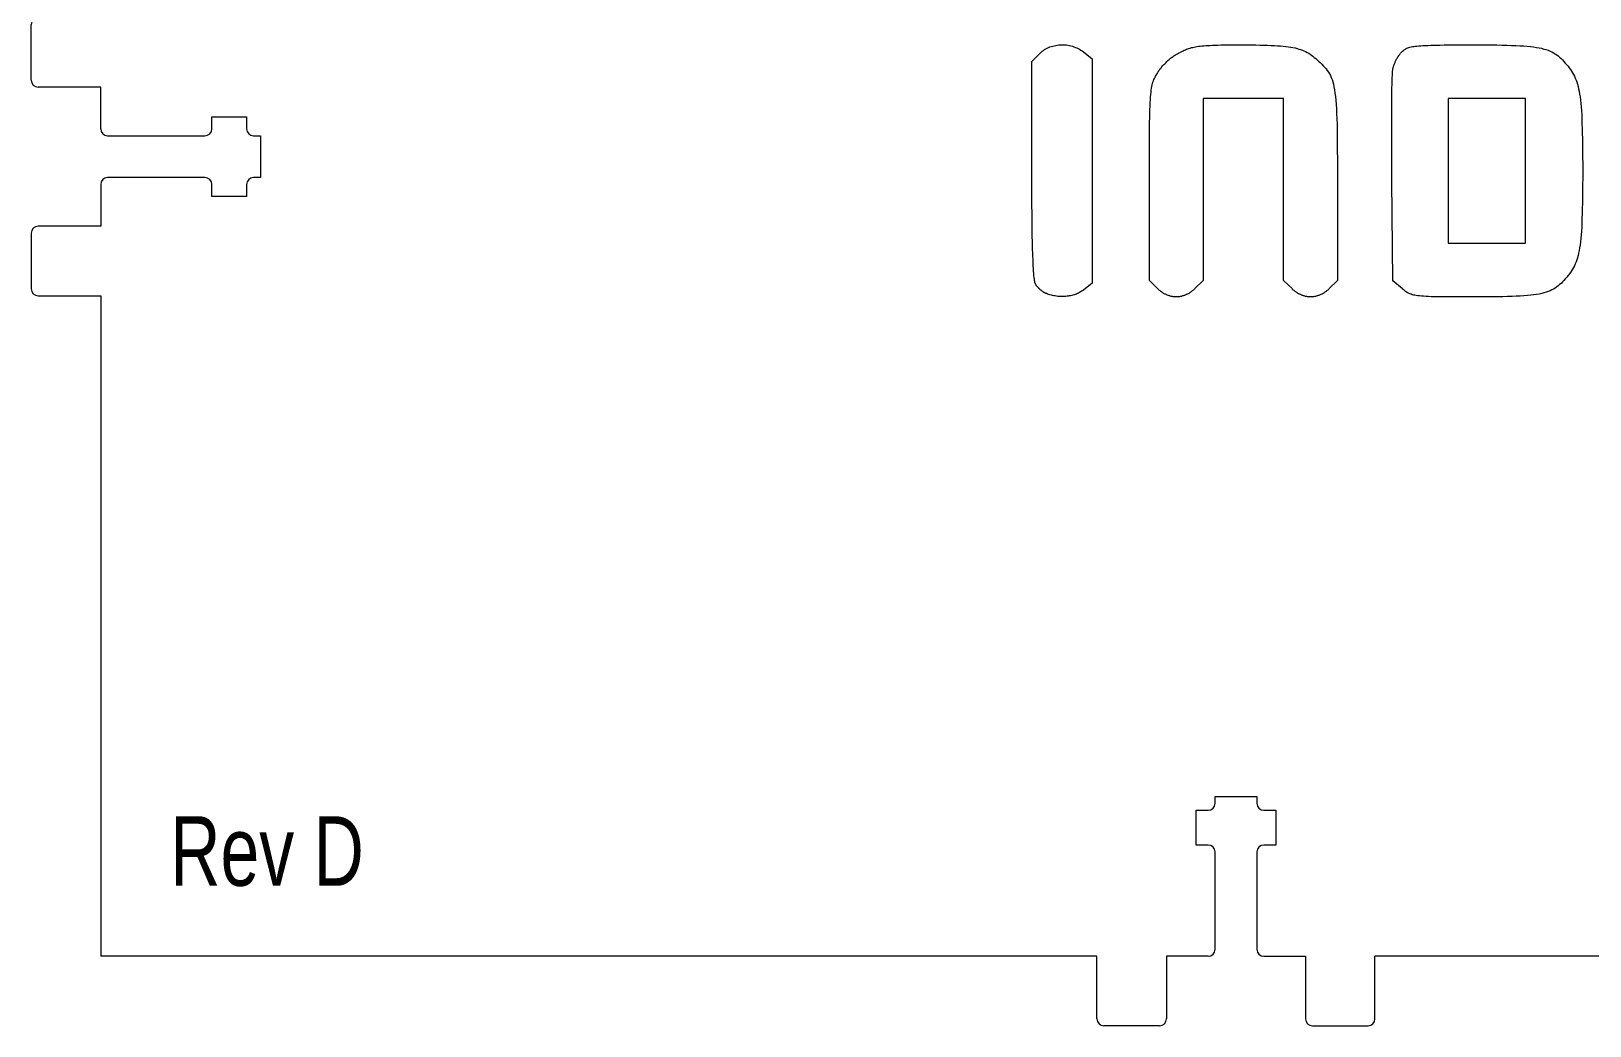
# Model space of a CAD drawing. Header units: millimetres. Extents: x -360 to 325, y -675 to 325.
# Drawn here: x -147.5 to -35.4, y -325 to -253.5 of the extents above; entities that cross this region are included whole.
import ezdxf

# ---------------------------------------------------------------- set-up
doc = ezdxf.new("R2010")
doc.units = ezdxf.units.MM
doc.layers.get('0').update_dxf_attribs({"linetype": 'CONTINUOUS', "lineweight": 0, "true_color": 0x000000})
doc.layers.add('Etch', color=1, linetype='CONTINUOUS', lineweight=0, true_color=0xff0000)
doc.layers.add('Front', color=7, linetype='CONTINUOUS', lineweight=0, true_color=0x000000)
doc.styles.get("Standard").update_dxf_attribs({"font": 'txt', "width": 0.75})

# ---------------------------------------------------------------- blocks, each defined once
blk = doc.blocks.new('tabs-with-bolt-20')
for p, q in [((-1.5, 11.5), (1.5, 11.5)), ((-1.5, 11), (-1.5, 11.5)), ((1.5, 11.5), (1.5, 11)), ((-2.86, 10.5), (-2, 10.5)), ((-2.86, 8), (-2.86, 10.5)), ((2, 10.5), (2.86, 10.5)), ((2.86, 10.5), (2.86, 8)), ((-2, 8), (-2.86, 8)), ((2.86, 8), (2, 8)), ((-1.5, 0.5), (-1.5, 7.5)), ((1.5, 7.5), (1.5, 0.5)), ((-10, -4.5), (-10, 0)), ((-5, 0), (-5, -4.5)), ((-2, 0), (-5, 0)), ((2, 0), (5, 0)), ((5, 0), (5, -4.5)), ((10, -4.5), (10, 0)), ((-5.5, -5), (-9.5, -5)), ((5.5, -5), (9.5, -5))]:
    blk.add_line(p, q)
for centre, start, end in [((-2, 11), 270, 0), ((2, 11), 180, 270), ((-2, 7.5), 360, 90), ((2, 7.5), 90, 180), ((-2, 0.5), 270, 0), ((2, 0.5), 180, 270), ((-9.5, -4.5), 180, 270), ((-5.5, -4.5), 270, 0), ((5.5, -4.5), 180, 270), ((9.5, -4.5), 270, 0)]:
    blk.add_arc(centre, 0.5, start, end)

msp = doc.modelspace()

# ---------------------------------------------------------------- linework, layer by layer
at = {"layer": 'Etch'}
for p, q in [((-74.01, -254.55), (-73.91, -254.52)), ((-73.91, -254.52), (-73.8, -254.5)), ((-73.8, -254.5), (-73.69, -254.48)), ((-73.69, -254.48), (-73.58, -254.47)), ((-73.58, -254.47), (-73.47, -254.46)), ((-73.47, -254.46), (-73.36, -254.46)), ((-73.36, -254.46), (-73.25, -254.46)), ((-73.25, -254.46), (-73.14, -254.46)), ((-73.14, -254.46), (-73.03, -254.47)), ((-73.03, -254.47), (-72.92, -254.49)), ((-72.92, -254.49), (-72.81, -254.51)), ((-72.81, -254.51), (-72.7, -254.53)), ((-63.15, -254.52), (-63, -254.51)), ((-63, -254.51), (-62.85, -254.5)), ((-62.85, -254.5), (-62.69, -254.5)), ((-62.69, -254.5), (-62.52, -254.49)), ((-62.52, -254.49), (-62.34, -254.48)), ((-62.34, -254.48), (-62.14, -254.48)), ((-62.14, -254.48), (-61.93, -254.47)), ((-61.93, -254.47), (-61.71, -254.47)), ((-61.71, -254.47), (-61.48, -254.47)), ((-61.48, -254.47), (-61.23, -254.47)), ((-61.23, -254.47), (-60.97, -254.47)), ((-60.97, -254.47), (-60.69, -254.47)), ((-60.69, -254.47), (-60.39, -254.47)), ((-60.39, -254.47), (-60.04, -254.47)), ((-60.04, -254.47), (-59.71, -254.47)), ((-59.71, -254.47), (-59.4, -254.47)), ((-59.4, -254.47), (-59.1, -254.48)), ((-59.1, -254.48), (-58.82, -254.48)), ((-58.82, -254.48), (-58.56, -254.49)), ((-58.56, -254.49), (-58.3, -254.5)), ((-58.3, -254.5), (-58.07, -254.51)), ((-58.07, -254.51), (-57.84, -254.52)), ((-57.84, -254.52), (-57.63, -254.54)), ((-47.54, -254.52), (-47.38, -254.51)), ((-47.38, -254.51), (-47.21, -254.5)), ((-47.21, -254.5), (-47.02, -254.5)), ((-47.02, -254.5), (-46.82, -254.49)), ((-46.82, -254.49), (-46.61, -254.48)), ((-46.61, -254.48), (-46.38, -254.48)), ((-46.38, -254.48), (-46.13, -254.48)), ((-46.13, -254.48), (-45.86, -254.47)), ((-45.86, -254.47), (-45.57, -254.47)), ((-45.57, -254.47), (-45.26, -254.47)), ((-45.26, -254.47), (-44.93, -254.47)), ((-44.93, -254.47), (-44.58, -254.47)), ((-44.58, -254.47), (-44.21, -254.47)), ((-44.21, -254.47), (-43.81, -254.47)), ((-43.81, -254.47), (-43.34, -254.47)), ((-43.34, -254.47), (-42.89, -254.47)), ((-42.89, -254.47), (-42.47, -254.47)), ((-42.47, -254.47), (-42.07, -254.47)), ((-42.07, -254.47), (-41.7, -254.48)), ((-41.7, -254.48), (-41.34, -254.49)), ((-41.34, -254.49), (-41.01, -254.5)), ((-41.01, -254.5), (-40.7, -254.51)), ((-40.7, -254.51), (-40.41, -254.53)), ((-75.52, -255.65), (-74.92, -255.06)), ((-74.92, -255.06), (-74.85, -254.99)), ((-74.85, -254.99), (-74.77, -254.92)), ((-74.77, -254.92), (-74.68, -254.86)), ((-74.68, -254.86), (-74.6, -254.8)), ((-74.6, -254.8), (-74.51, -254.75)), ((-74.51, -254.75), (-74.41, -254.7)), ((-74.41, -254.7), (-74.32, -254.65)), ((-74.32, -254.65), (-74.22, -254.61)), ((-74.22, -254.61), (-74.12, -254.58)), ((-74.12, -254.58), (-74.01, -254.55)), ((-72.7, -254.53), (-72.6, -254.56)), ((-72.6, -254.56), (-72.49, -254.6)), ((-72.49, -254.6), (-72.38, -254.64)), ((-72.38, -254.64), (-72.28, -254.68)), ((-72.28, -254.68), (-72.18, -254.73)), ((-72.18, -254.73), (-72.08, -254.78)), ((-72.08, -254.78), (-71.99, -254.84)), ((-71.99, -254.84), (-71.89, -254.9)), ((-71.89, -254.9), (-71.8, -254.97)), ((-71.8, -254.97), (-71.17, -255.47)), ((-71.17, -255.47), (-71.17, -263.53)), ((-65.81, -255.67), (-65.75, -255.62)), ((-65.75, -255.62), (-65.7, -255.57)), ((-65.7, -255.57), (-65.64, -255.52)), ((-65.64, -255.52), (-65.58, -255.47)), ((-65.58, -255.47), (-65.53, -255.43)), ((-65.53, -255.43), (-65.47, -255.38)), ((-65.47, -255.38), (-65.41, -255.34)), ((-65.41, -255.34), (-65.35, -255.3)), ((-65.35, -255.3), (-65.29, -255.25)), ((-65.29, -255.25), (-65.22, -255.21)), ((-65.22, -255.21), (-65.16, -255.17)), ((-65.16, -255.17), (-65.1, -255.14)), ((-65.1, -255.14), (-65.04, -255.1)), ((-65.04, -255.1), (-64.97, -255.06)), ((-64.97, -255.06), (-64.91, -255.03)), ((-64.91, -255.03), (-64.82, -254.98)), ((-64.82, -254.98), (-64.73, -254.93)), ((-64.73, -254.93), (-64.64, -254.89)), ((-64.64, -254.89), (-64.55, -254.85)), ((-64.55, -254.85), (-64.47, -254.81)), ((-64.47, -254.81), (-64.38, -254.78)), ((-64.38, -254.78), (-64.3, -254.75)), ((-64.3, -254.75), (-64.21, -254.72)), ((-64.21, -254.72), (-64.13, -254.69)), ((-64.13, -254.69), (-64.04, -254.66)), ((-64.04, -254.66), (-63.94, -254.64)), ((-63.94, -254.64), (-63.85, -254.62)), ((-63.85, -254.62), (-63.74, -254.6)), ((-63.74, -254.6), (-63.64, -254.58)), ((-63.64, -254.58), (-63.52, -254.56)), ((-63.52, -254.56), (-63.41, -254.55)), ((-63.41, -254.55), (-63.28, -254.53)), ((-63.28, -254.53), (-63.15, -254.52)), ((-57.63, -254.54), (-57.43, -254.56)), ((-57.43, -254.56), (-57.24, -254.58)), ((-57.24, -254.58), (-57.06, -254.6)), ((-57.06, -254.6), (-56.89, -254.62)), ((-56.89, -254.62), (-56.74, -254.65)), ((-56.74, -254.65), (-56.58, -254.68)), ((-56.58, -254.68), (-56.44, -254.72)), ((-56.44, -254.72), (-56.31, -254.76)), ((-56.31, -254.76), (-56.18, -254.8)), ((-56.18, -254.8), (-56.05, -254.85)), ((-56.05, -254.85), (-55.94, -254.9)), ((-55.94, -254.9), (-55.82, -254.95)), ((-55.82, -254.95), (-55.71, -255.01)), ((-55.71, -255.01), (-55.6, -255.07)), ((-55.6, -255.07), (-55.5, -255.13)), ((-55.5, -255.13), (-55.4, -255.2)), ((-55.4, -255.2), (-55.3, -255.28)), ((-55.3, -255.28), (-55.2, -255.36)), ((-55.2, -255.36), (-55.09, -255.44)), ((-55.09, -255.44), (-54.99, -255.53)), ((-54.99, -255.53), (-54.89, -255.63)), ((-54.89, -255.63), (-54.77, -255.74)), ((-49.37, -255.68), (-49.35, -255.63)), ((-49.35, -255.63), (-49.32, -255.59)), ((-49.32, -255.59), (-49.3, -255.54)), ((-49.3, -255.54), (-49.28, -255.5)), ((-49.28, -255.5), (-49.25, -255.45)), ((-49.25, -255.45), (-49.23, -255.41)), ((-49.23, -255.41), (-49.21, -255.37)), ((-49.21, -255.37), (-49.18, -255.33)), ((-49.18, -255.33), (-49.15, -255.29)), ((-49.15, -255.29), (-49.13, -255.25)), ((-49.13, -255.25), (-49.1, -255.21)), ((-49.1, -255.21), (-49.07, -255.17)), ((-49.07, -255.17), (-49.05, -255.13)), ((-49.05, -255.13), (-49.02, -255.1)), ((-49.02, -255.1), (-48.99, -255.07)), ((-48.99, -255.07), (-48.96, -255.03)), ((-48.96, -255.03), (-48.94, -255)), ((-48.94, -255), (-48.91, -254.97)), ((-48.91, -254.97), (-48.88, -254.95)), ((-48.88, -254.95), (-48.84, -254.91)), ((-48.84, -254.91), (-48.79, -254.87)), ((-48.79, -254.87), (-48.74, -254.83)), ((-48.74, -254.83), (-48.69, -254.8)), ((-48.69, -254.8), (-48.64, -254.76)), ((-48.64, -254.76), (-48.59, -254.73)), ((-48.59, -254.73), (-48.53, -254.7)), ((-48.53, -254.7), (-48.46, -254.68)), ((-48.46, -254.68), (-48.39, -254.65)), ((-48.39, -254.65), (-48.32, -254.63)), ((-48.32, -254.63), (-48.23, -254.61)), ((-48.23, -254.61), (-48.14, -254.59)), ((-48.14, -254.59), (-48.04, -254.58)), ((-48.04, -254.58), (-47.93, -254.56)), ((-47.93, -254.56), (-47.81, -254.55)), ((-47.81, -254.55), (-47.68, -254.53)), ((-47.68, -254.53), (-47.54, -254.52)), ((-40.41, -254.53), (-40.14, -254.54)), ((-40.14, -254.54), (-39.89, -254.56)), ((-39.89, -254.56), (-39.65, -254.59)), ((-39.65, -254.59), (-39.43, -254.61)), ((-39.43, -254.61), (-39.22, -254.64)), ((-39.22, -254.64), (-39.03, -254.68)), ((-39.03, -254.68), (-38.85, -254.71)), ((-38.85, -254.71), (-38.68, -254.76)), ((-38.68, -254.76), (-38.53, -254.8)), ((-38.53, -254.8), (-38.38, -254.85)), ((-38.38, -254.85), (-38.24, -254.91)), ((-38.24, -254.91), (-38.11, -254.97)), ((-38.11, -254.97), (-37.99, -255.04)), ((-37.99, -255.04), (-37.87, -255.11)), ((-37.87, -255.11), (-37.76, -255.18)), ((-37.76, -255.18), (-37.65, -255.26)), ((-37.65, -255.26), (-37.55, -255.35)), ((-37.55, -255.35), (-37.44, -255.45)), ((-37.44, -255.45), (-37.34, -255.55)), ((-37.34, -255.55), (-37.24, -255.66)), ((-75.52, -263.41), (-75.52, -255.65)), ((-66.65, -256.79), (-66.61, -256.71)), ((-66.61, -256.71), (-66.56, -256.63)), ((-66.56, -256.63), (-66.51, -256.54)), ((-66.51, -256.54), (-66.48, -256.48)), ((-66.48, -256.48), (-66.44, -256.42)), ((-66.44, -256.42), (-66.41, -256.37)), ((-66.41, -256.37), (-66.37, -256.31)), ((-66.37, -256.31), (-66.33, -256.25)), ((-66.33, -256.25), (-66.29, -256.2)), ((-66.29, -256.2), (-66.25, -256.14)), ((-66.25, -256.14), (-66.2, -256.09)), ((-66.2, -256.09), (-66.16, -256.03)), ((-66.16, -256.03), (-66.11, -255.98)), ((-66.11, -255.98), (-66.06, -255.93)), ((-66.06, -255.93), (-66.01, -255.87)), ((-66.01, -255.87), (-65.96, -255.82)), ((-65.96, -255.82), (-65.91, -255.77)), ((-65.91, -255.77), (-65.86, -255.72)), ((-65.86, -255.72), (-65.81, -255.67)), ((-54.77, -255.74), (-54.65, -255.86)), ((-54.65, -255.86), (-54.55, -255.97)), ((-54.55, -255.97), (-54.45, -256.08)), ((-54.45, -256.08), (-54.35, -256.19)), ((-54.35, -256.19), (-54.27, -256.3)), ((-54.27, -256.3), (-54.18, -256.42)), ((-54.18, -256.42), (-54.11, -256.54)), ((-54.11, -256.54), (-54.04, -256.67)), ((-54.04, -256.67), (-53.98, -256.81)), ((-49.59, -256.8), (-49.58, -256.66)), ((-49.58, -256.66), (-49.57, -256.54)), ((-49.57, -256.43), (-49.56, -256.34)), ((-49.57, -256.54), (-49.57, -256.43)), ((-49.56, -256.34), (-49.55, -256.27)), ((-49.55, -256.27), (-49.54, -256.22)), ((-49.54, -256.17), (-49.53, -256.13)), ((-49.54, -256.22), (-49.54, -256.17)), ((-49.53, -256.13), (-49.52, -256.09)), ((-49.52, -256.09), (-49.5, -256.04)), ((-49.5, -256.04), (-49.49, -256)), ((-49.49, -256), (-49.48, -255.95)), ((-49.48, -255.95), (-49.46, -255.91)), ((-49.46, -255.91), (-49.44, -255.86)), ((-49.44, -255.86), (-49.43, -255.82)), ((-49.43, -255.82), (-49.41, -255.77)), ((-49.41, -255.77), (-49.39, -255.72)), ((-49.39, -255.72), (-49.37, -255.68)), ((-37.24, -255.66), (-37.14, -255.77)), ((-37.14, -255.77), (-37.04, -255.89)), ((-37.04, -255.89), (-36.94, -256)), ((-36.94, -256), (-36.85, -256.12)), ((-36.85, -256.12), (-36.77, -256.23)), ((-36.77, -256.23), (-36.69, -256.35)), ((-36.69, -256.35), (-36.62, -256.47)), ((-36.62, -256.47), (-36.55, -256.59)), ((-36.55, -256.59), (-36.48, -256.72)), ((-36.48, -256.72), (-36.42, -256.85)), ((-66.96, -258.03), (-66.94, -257.86)), ((-66.94, -257.86), (-66.92, -257.72)), ((-66.92, -257.72), (-66.9, -257.58)), ((-66.9, -257.58), (-66.88, -257.46)), ((-66.88, -257.46), (-66.85, -257.34)), ((-66.85, -257.34), (-66.83, -257.24)), ((-66.83, -257.24), (-66.8, -257.14)), ((-66.8, -257.14), (-66.76, -257.05)), ((-66.76, -257.05), (-66.73, -256.96)), ((-66.73, -256.96), (-66.69, -256.88)), ((-66.69, -256.88), (-66.65, -256.79)), ((-53.98, -256.81), (-53.92, -256.96)), ((-53.92, -256.96), (-53.87, -257.12)), ((-53.87, -257.12), (-53.82, -257.3)), ((-53.82, -257.3), (-53.78, -257.49)), ((-53.78, -257.49), (-53.74, -257.7)), ((-53.74, -257.7), (-53.71, -257.93)), ((-49.61, -257.53), (-49.6, -257.33)), ((-49.61, -257.75), (-49.61, -257.53)), ((-49.61, -257.98), (-49.61, -257.75)), ((-49.6, -257.14), (-49.59, -256.96)), ((-49.6, -257.33), (-49.6, -257.14)), ((-49.59, -256.96), (-49.59, -256.8)), ((-36.42, -256.85), (-36.37, -256.99)), ((-36.37, -256.99), (-36.31, -257.13)), ((-36.31, -257.13), (-36.27, -257.29)), ((-36.27, -257.29), (-36.22, -257.45)), ((-36.22, -257.45), (-36.18, -257.62)), ((-36.18, -257.62), (-36.14, -257.8)), ((-36.14, -257.8), (-36.11, -258)), ((-67.02, -259.12), (-67.01, -258.86)), ((-67.01, -258.86), (-67, -258.62)), ((-67, -258.62), (-66.99, -258.4)), ((-66.99, -258.4), (-66.97, -258.21)), ((-66.97, -258.21), (-66.96, -258.03)), ((-60.3, -258.33), (-63.19, -258.33)), ((-63.19, -258.33), (-63.19, -264.87)), ((-57.4, -258.33), (-60.3, -258.33)), ((-57.4, -264.87), (-57.4, -258.33)), ((-53.71, -257.93), (-53.68, -258.18)), ((-53.68, -258.18), (-53.65, -258.44)), ((-53.65, -258.44), (-53.63, -258.74)), ((-53.63, -258.74), (-53.61, -259.05)), ((-49.63, -259.03), (-49.62, -258.75)), ((-49.62, -258.22), (-49.61, -257.98)), ((-49.62, -258.48), (-49.62, -258.22)), ((-49.62, -258.75), (-49.62, -258.48)), ((-42.78, -258.33), (-45.56, -258.33)), ((-45.56, -258.33), (-45.56, -263.53)), ((-40, -258.33), (-42.78, -258.33)), ((-40, -263.53), (-40, -258.33)), ((-36.11, -258), (-36.08, -258.21)), ((-36.08, -258.21), (-36.05, -258.43)), ((-36.05, -258.43), (-36.02, -258.67)), ((-36.02, -258.67), (-36, -258.92)), ((-36, -258.92), (-35.98, -259.19)), ((-67.04, -260.03), (-67.03, -259.7)), ((-67.04, -260.39), (-67.04, -260.03)), ((-67.03, -259.4), (-67.02, -259.12)), ((-67.03, -259.7), (-67.03, -259.4)), ((-53.61, -259.05), (-53.59, -259.4)), ((-53.59, -259.4), (-53.57, -259.77)), ((-53.57, -259.77), (-53.56, -260.17)), ((-49.63, -259.32), (-49.63, -259.03)), ((-49.63, -259.62), (-49.63, -259.32)), ((-49.63, -259.94), (-49.63, -259.62)), ((-49.63, -260.26), (-49.63, -259.94)), ((-35.98, -259.19), (-35.96, -259.48)), ((-35.96, -259.48), (-35.95, -259.79)), ((-35.95, -259.79), (-35.94, -260.11)), ((-35.94, -260.11), (-35.92, -260.46)), ((-67.05, -260.78), (-67.04, -260.39)), ((-67.05, -261.2), (-67.05, -260.78)), ((-67.05, -261.66), (-67.05, -261.2)), ((-53.56, -260.17), (-53.55, -260.6)), ((-53.55, -260.6), (-53.54, -261.06)), ((-53.54, -261.06), (-53.54, -261.56)), ((-49.63, -260.58), (-49.63, -260.26)), ((-49.63, -260.92), (-49.63, -260.58)), ((-49.63, -261.26), (-49.63, -260.92)), ((-35.92, -260.46), (-35.92, -260.82)), ((-35.92, -260.82), (-35.91, -261.21)), ((-35.91, -261.21), (-35.9, -261.63)), ((-67.05, -262.14), (-67.05, -261.66)), ((-67.05, -262.66), (-67.05, -262.14)), ((-53.54, -261.56), (-53.54, -262.09)), ((-53.54, -262.09), (-53.53, -262.66)), ((-49.63, -261.61), (-49.63, -261.26)), ((-49.63, -261.97), (-49.63, -261.61)), ((-49.63, -262.33), (-49.63, -261.97)), ((-49.63, -262.7), (-49.63, -262.33)), ((-35.9, -261.63), (-35.9, -262.06)), ((-35.9, -262.06), (-35.9, -262.52)), ((-75.52, -263.89), (-75.52, -263.41)), ((-67.06, -263.22), (-67.05, -262.66)), ((-67.06, -263.81), (-67.06, -263.22)), ((-53.53, -262.66), (-53.53, -263.27)), ((-53.53, -263.27), (-53.53, -263.93)), ((-49.63, -263.07), (-49.63, -262.7)), ((-49.62, -263.45), (-49.63, -263.07)), ((-49.62, -263.83), (-49.62, -263.45)), ((-35.9, -262.52), (-35.89, -263.01)), ((-35.89, -263.01), (-35.89, -263.53)), ((-75.52, -264.36), (-75.52, -263.89)), ((-75.52, -264.81), (-75.52, -264.36)), ((-71.17, -263.53), (-71.17, -271.59)), ((-67.06, -264.44), (-67.06, -263.81)), ((-67.06, -271.4), (-67.06, -264.44)), ((-53.53, -263.93), (-53.53, -264.62)), ((-49.62, -264.21), (-49.62, -263.83)), ((-49.54, -271.42), (-49.62, -264.21)), ((-45.56, -263.53), (-45.56, -268.72)), ((-40, -268.72), (-40, -263.53)), ((-40, -263.53), (-40, -263.53)), ((-35.89, -264.04), (-35.9, -264.53)), ((-35.9, -264.53), (-35.9, -264.99)), ((-35.89, -263.53), (-35.89, -264.04)), ((-75.51, -265.25), (-75.52, -264.81)), ((-75.51, -265.68), (-75.51, -265.25)), ((-75.51, -266.09), (-75.51, -265.68)), ((-63.19, -264.87), (-63.19, -271.4)), ((-57.4, -271.4), (-57.4, -264.87)), ((-53.53, -264.62), (-53.53, -271.4)), ((-35.9, -265.43), (-35.91, -265.84)), ((-35.9, -264.99), (-35.9, -265.43)), ((-75.5, -266.49), (-75.51, -266.09)), ((-75.5, -266.87), (-75.5, -266.49)), ((-35.92, -266.6), (-35.94, -266.94)), ((-35.91, -265.84), (-35.92, -266.23)), ((-35.92, -266.23), (-35.92, -266.6)), ((-75.5, -267.24), (-75.5, -266.87)), ((-75.49, -267.6), (-75.5, -267.24)), ((-75.48, -267.94), (-75.49, -267.6)), ((-75.48, -268.27), (-75.48, -267.94)), ((-35.98, -267.86), (-36, -268.13)), ((-35.96, -267.57), (-35.98, -267.86)), ((-35.95, -267.27), (-35.96, -267.57)), ((-35.94, -266.94), (-35.95, -267.27)), ((-75.47, -268.58), (-75.48, -268.27)), ((-75.46, -268.88), (-75.47, -268.58)), ((-75.46, -269.16), (-75.46, -268.88)), ((-45.56, -268.72), (-42.78, -268.72)), ((-42.78, -268.72), (-40, -268.72)), ((-36.11, -269.05), (-36.14, -269.25)), ((-36.08, -268.84), (-36.11, -269.05)), ((-36.05, -268.62), (-36.08, -268.84)), ((-36.02, -268.38), (-36.05, -268.62)), ((-36, -268.13), (-36.02, -268.38)), ((-75.45, -269.43), (-75.46, -269.16)), ((-75.44, -269.69), (-75.45, -269.43)), ((-75.43, -269.93), (-75.44, -269.69)), ((-75.42, -270.15), (-75.43, -269.93)), ((-75.41, -270.36), (-75.42, -270.15)), ((-36.42, -270.21), (-36.48, -270.34)), ((-36.37, -270.07), (-36.42, -270.21)), ((-36.31, -269.92), (-36.37, -270.07)), ((-36.27, -269.77), (-36.31, -269.92)), ((-36.22, -269.61), (-36.27, -269.77)), ((-36.18, -269.43), (-36.22, -269.61)), ((-36.14, -269.25), (-36.18, -269.43)), ((-75.4, -270.56), (-75.41, -270.36)), ((-75.39, -270.74), (-75.4, -270.56)), ((-75.37, -270.9), (-75.39, -270.74)), ((-75.36, -271.05), (-75.37, -270.9)), ((-75.35, -271.18), (-75.36, -271.05)), ((-75.33, -271.3), (-75.35, -271.18)), ((-75.32, -271.4), (-75.33, -271.3)), ((-37.14, -271.28), (-37.24, -271.4)), ((-37.04, -271.16), (-37.14, -271.28)), ((-36.94, -271.05), (-37.04, -271.16)), ((-36.85, -270.94), (-36.94, -271.05)), ((-36.77, -270.82), (-36.85, -270.94)), ((-36.69, -270.71), (-36.77, -270.82)), ((-36.62, -270.59), (-36.69, -270.71)), ((-36.55, -270.46), (-36.62, -270.59)), ((-36.48, -270.34), (-36.55, -270.46)), ((-75.31, -271.49), (-75.32, -271.4)), ((-75.29, -271.56), (-75.31, -271.49)), ((-75.28, -271.61), (-75.29, -271.56)), ((-75.26, -271.65), (-75.28, -271.61)), ((-75.25, -271.68), (-75.26, -271.65)), ((-75.23, -271.7), (-75.25, -271.68)), ((-75.21, -271.73), (-75.23, -271.7)), ((-75.2, -271.76), (-75.21, -271.73)), ((-75.18, -271.78), (-75.2, -271.76)), ((-75.16, -271.81), (-75.18, -271.78)), ((-75.14, -271.83), (-75.16, -271.81)), ((-75.11, -271.86), (-75.14, -271.83)), ((-75.09, -271.89), (-75.11, -271.86)), ((-75.07, -271.91), (-75.09, -271.89)), ((-75.04, -271.94), (-75.07, -271.91)), ((-75.02, -271.97), (-75.04, -271.94)), ((-74.99, -271.99), (-75.02, -271.97)), ((-74.96, -272.02), (-74.99, -271.99)), ((-74.94, -272.04), (-74.96, -272.02)), ((-74.91, -272.07), (-74.94, -272.04)), ((-74.88, -272.09), (-74.91, -272.07)), ((-74.85, -272.11), (-74.88, -272.09)), ((-74.82, -272.14), (-74.85, -272.11)), ((-74.8, -272.16), (-74.82, -272.14)), ((-74.77, -272.18), (-74.8, -272.16)), ((-74.74, -272.2), (-74.77, -272.18)), ((-74.71, -272.22), (-74.74, -272.2)), ((-74.68, -272.24), (-74.71, -272.22)), ((-74.65, -272.26), (-74.68, -272.24)), ((-74.62, -272.27), (-74.65, -272.26)), ((-74.59, -272.29), (-74.62, -272.27)), ((-74.56, -272.31), (-74.59, -272.29)), ((-74.53, -272.32), (-74.56, -272.31)), ((-74.5, -272.33), (-74.53, -272.32)), ((-74.47, -272.34), (-74.5, -272.33)), ((-74.39, -272.38), (-74.47, -272.34)), ((-74.47, -272.34), (-74.47, -272.34)), ((-74.3, -272.41), (-74.39, -272.38)), ((-74.21, -272.44), (-74.3, -272.41)), ((-74.11, -272.46), (-74.21, -272.44)), ((-72.56, -272.46), (-72.65, -272.48)), ((-72.48, -272.43), (-72.56, -272.46)), ((-72.39, -272.41), (-72.48, -272.43)), ((-72.31, -272.38), (-72.39, -272.41)), ((-72.23, -272.34), (-72.31, -272.38)), ((-72.16, -272.31), (-72.23, -272.34)), ((-72.08, -272.27), (-72.16, -272.31)), ((-72.01, -272.23), (-72.08, -272.27)), ((-71.94, -272.18), (-72.01, -272.23)), ((-71.87, -272.14), (-71.94, -272.18)), ((-71.8, -272.09), (-71.87, -272.14)), ((-71.17, -271.59), (-71.8, -272.09)), ((-66.47, -271.99), (-67.06, -271.4)), ((-66.43, -272.03), (-66.47, -271.99)), ((-66.47, -271.99), (-66.47, -271.99)), ((-66.39, -272.07), (-66.43, -272.03)), ((-66.36, -272.1), (-66.39, -272.07)), ((-66.32, -272.13), (-66.36, -272.1)), ((-66.28, -272.16), (-66.32, -272.13)), ((-66.24, -272.19), (-66.28, -272.16)), ((-66.2, -272.22), (-66.24, -272.19)), ((-66.16, -272.25), (-66.2, -272.22)), ((-66.11, -272.28), (-66.16, -272.25)), ((-66.07, -272.31), (-66.11, -272.28)), ((-66.03, -272.33), (-66.07, -272.31)), ((-65.99, -272.36), (-66.03, -272.33)), ((-65.94, -272.38), (-65.99, -272.36)), ((-65.9, -272.4), (-65.94, -272.38)), ((-65.86, -272.42), (-65.9, -272.4)), ((-65.81, -272.44), (-65.86, -272.42)), ((-65.77, -272.46), (-65.81, -272.44)), ((-65.72, -272.48), (-65.77, -272.46)), ((-64.49, -272.46), (-64.53, -272.48)), ((-64.44, -272.44), (-64.49, -272.46)), ((-64.4, -272.42), (-64.44, -272.44)), ((-64.36, -272.4), (-64.4, -272.42)), ((-64.31, -272.38), (-64.36, -272.4)), ((-64.27, -272.36), (-64.31, -272.38)), ((-64.23, -272.33), (-64.27, -272.36)), ((-64.18, -272.31), (-64.23, -272.33)), ((-64.14, -272.28), (-64.18, -272.31)), ((-64.1, -272.25), (-64.14, -272.28)), ((-64.06, -272.22), (-64.1, -272.25)), ((-64.02, -272.19), (-64.06, -272.22)), ((-63.98, -272.16), (-64.02, -272.19)), ((-63.94, -272.13), (-63.98, -272.16)), ((-63.9, -272.1), (-63.94, -272.13)), ((-63.86, -272.07), (-63.9, -272.1)), ((-63.82, -272.03), (-63.86, -272.07)), ((-63.79, -271.99), (-63.82, -272.03)), ((-63.19, -271.4), (-63.79, -271.99)), ((-56.8, -271.99), (-57.4, -271.4)), ((-56.77, -272.03), (-56.8, -271.99)), ((-56.73, -272.07), (-56.77, -272.03)), ((-56.69, -272.1), (-56.73, -272.07)), ((-56.65, -272.13), (-56.69, -272.1)), ((-56.61, -272.16), (-56.65, -272.13)), ((-56.57, -272.19), (-56.61, -272.16)), ((-56.53, -272.22), (-56.57, -272.19)), ((-56.49, -272.25), (-56.53, -272.22)), ((-56.45, -272.28), (-56.49, -272.25)), ((-56.41, -272.31), (-56.45, -272.28)), ((-56.37, -272.33), (-56.41, -272.31)), ((-56.32, -272.36), (-56.37, -272.33)), ((-56.28, -272.38), (-56.32, -272.36)), ((-56.24, -272.4), (-56.28, -272.38)), ((-56.19, -272.42), (-56.24, -272.4)), ((-56.15, -272.44), (-56.19, -272.42)), ((-56.1, -272.46), (-56.15, -272.44)), ((-56.06, -272.48), (-56.1, -272.46)), ((-54.82, -272.46), (-54.87, -272.48)), ((-54.78, -272.44), (-54.82, -272.46)), ((-54.73, -272.42), (-54.78, -272.44)), ((-54.69, -272.4), (-54.73, -272.42)), ((-54.65, -272.38), (-54.69, -272.4)), ((-54.6, -272.36), (-54.65, -272.38)), ((-54.56, -272.33), (-54.6, -272.36)), ((-54.52, -272.31), (-54.56, -272.33)), ((-54.48, -272.28), (-54.52, -272.31)), ((-54.43, -272.25), (-54.48, -272.28)), ((-54.39, -272.22), (-54.43, -272.25)), ((-54.35, -272.19), (-54.39, -272.22)), ((-54.31, -272.16), (-54.35, -272.19)), ((-54.27, -272.13), (-54.31, -272.16)), ((-54.23, -272.1), (-54.27, -272.13)), ((-54.2, -272.07), (-54.23, -272.1)), ((-54.16, -272.03), (-54.2, -272.07)), ((-54.12, -271.99), (-54.16, -272.03)), ((-53.53, -271.4), (-54.12, -271.99)), ((-48.86, -272.01), (-49.54, -271.42)), ((-48.8, -272.06), (-48.86, -272.01)), ((-48.86, -272.01), (-48.86, -272.01)), ((-48.74, -272.11), (-48.8, -272.06)), ((-48.68, -272.16), (-48.74, -272.11)), ((-48.63, -272.2), (-48.68, -272.16)), ((-48.57, -272.24), (-48.63, -272.2)), ((-48.51, -272.28), (-48.57, -272.24)), ((-48.44, -272.31), (-48.51, -272.28)), ((-48.38, -272.34), (-48.44, -272.31)), ((-48.31, -272.37), (-48.38, -272.34)), ((-48.23, -272.4), (-48.31, -272.37)), ((-48.15, -272.43), (-48.23, -272.4)), ((-48.06, -272.45), (-48.15, -272.43)), ((-47.97, -272.47), (-48.06, -272.45)), ((-39.42, -272.44), (-39.63, -272.47)), ((-39.21, -272.41), (-39.42, -272.44)), ((-39.02, -272.38), (-39.21, -272.41)), ((-38.84, -272.34), (-39.02, -272.38)), ((-38.68, -272.3), (-38.84, -272.34)), ((-38.52, -272.25), (-38.68, -272.3)), ((-38.38, -272.2), (-38.52, -272.25)), ((-38.24, -272.14), (-38.38, -272.2)), ((-38.11, -272.08), (-38.24, -272.14)), ((-37.99, -272.02), (-38.11, -272.08)), ((-37.87, -271.95), (-37.99, -272.02)), ((-37.76, -271.87), (-37.87, -271.95)), ((-37.65, -271.79), (-37.76, -271.87)), ((-37.55, -271.7), (-37.65, -271.79)), ((-37.44, -271.61), (-37.55, -271.7)), ((-37.34, -271.5), (-37.44, -271.61)), ((-37.24, -271.4), (-37.34, -271.5)), ((-74.02, -272.49), (-74.11, -272.46)), ((-73.93, -272.51), (-74.02, -272.49)), ((-73.84, -272.52), (-73.93, -272.51)), ((-73.74, -272.54), (-73.84, -272.52)), ((-73.65, -272.55), (-73.74, -272.54)), ((-73.55, -272.55), (-73.65, -272.55)), ((-73.46, -272.56), (-73.55, -272.55)), ((-73.37, -272.56), (-73.46, -272.56)), ((-73.28, -272.56), (-73.37, -272.56)), ((-73.18, -272.56), (-73.28, -272.56)), ((-73.09, -272.55), (-73.18, -272.56)), ((-73, -272.54), (-73.09, -272.55)), ((-72.91, -272.53), (-73, -272.54)), ((-72.82, -272.52), (-72.91, -272.53)), ((-72.73, -272.5), (-72.82, -272.52)), ((-72.65, -272.48), (-72.73, -272.5)), ((-65.68, -272.49), (-65.72, -272.48)), ((-65.63, -272.51), (-65.68, -272.49)), ((-65.59, -272.52), (-65.63, -272.51)), ((-65.54, -272.53), (-65.59, -272.52)), ((-65.49, -272.55), (-65.54, -272.53)), ((-65.45, -272.56), (-65.49, -272.55)), ((-65.4, -272.56), (-65.45, -272.56)), ((-65.36, -272.57), (-65.4, -272.56)), ((-65.31, -272.58), (-65.36, -272.57)), ((-65.26, -272.58), (-65.31, -272.58)), ((-65.22, -272.59), (-65.26, -272.58)), ((-65.17, -272.59), (-65.22, -272.59)), ((-65.13, -272.59), (-65.17, -272.59)), ((-65.08, -272.59), (-65.13, -272.59)), ((-65.04, -272.59), (-65.08, -272.59)), ((-64.99, -272.58), (-65.04, -272.59)), ((-64.94, -272.58), (-64.99, -272.58)), ((-64.9, -272.57), (-64.94, -272.58)), ((-64.85, -272.56), (-64.9, -272.57)), ((-64.81, -272.56), (-64.85, -272.56)), ((-64.76, -272.55), (-64.81, -272.56)), ((-64.72, -272.53), (-64.76, -272.55)), ((-64.67, -272.52), (-64.72, -272.53)), ((-64.62, -272.51), (-64.67, -272.52)), ((-64.58, -272.49), (-64.62, -272.51)), ((-64.53, -272.48), (-64.58, -272.49)), ((-56.01, -272.49), (-56.06, -272.48)), ((-55.97, -272.51), (-56.01, -272.49)), ((-55.92, -272.52), (-55.97, -272.51)), ((-55.88, -272.53), (-55.92, -272.52)), ((-55.83, -272.55), (-55.88, -272.53)), ((-55.78, -272.56), (-55.83, -272.55)), ((-55.74, -272.56), (-55.78, -272.56)), ((-55.69, -272.57), (-55.74, -272.56)), ((-55.65, -272.58), (-55.69, -272.57)), ((-55.6, -272.58), (-55.65, -272.58)), ((-55.55, -272.59), (-55.6, -272.58)), ((-55.51, -272.59), (-55.55, -272.59)), ((-55.46, -272.59), (-55.51, -272.59)), ((-55.42, -272.59), (-55.46, -272.59)), ((-55.37, -272.59), (-55.42, -272.59)), ((-55.33, -272.58), (-55.37, -272.59)), ((-55.28, -272.58), (-55.33, -272.58)), ((-55.23, -272.57), (-55.28, -272.58)), ((-55.19, -272.56), (-55.23, -272.57)), ((-55.14, -272.56), (-55.19, -272.56)), ((-55.1, -272.55), (-55.14, -272.56)), ((-55.05, -272.53), (-55.1, -272.55)), ((-55, -272.52), (-55.05, -272.53)), ((-54.96, -272.51), (-55, -272.52)), ((-54.91, -272.49), (-54.96, -272.51)), ((-54.87, -272.48), (-54.91, -272.49)), ((-47.86, -272.49), (-47.97, -272.47)), ((-47.75, -272.5), (-47.86, -272.49)), ((-47.62, -272.52), (-47.75, -272.5)), ((-47.48, -272.53), (-47.62, -272.52)), ((-47.33, -272.54), (-47.48, -272.53)), ((-47.16, -272.55), (-47.33, -272.54)), ((-46.98, -272.56), (-47.16, -272.55)), ((-46.78, -272.57), (-46.98, -272.56)), ((-46.57, -272.57), (-46.78, -272.57)), ((-46.34, -272.58), (-46.57, -272.57)), ((-46.09, -272.58), (-46.34, -272.58)), ((-45.82, -272.58), (-46.09, -272.58)), ((-45.52, -272.58), (-45.82, -272.58)), ((-45.21, -272.59), (-45.52, -272.58)), ((-44.88, -272.59), (-45.21, -272.59)), ((-44.52, -272.59), (-44.88, -272.59)), ((-44.13, -272.59), (-44.52, -272.59)), ((-43.72, -272.59), (-44.13, -272.59)), ((-43.26, -272.59), (-43.72, -272.59)), ((-42.82, -272.59), (-43.26, -272.59)), ((-42.4, -272.58), (-42.82, -272.59)), ((-42.01, -272.58), (-42.4, -272.58)), ((-41.64, -272.57), (-42.01, -272.58)), ((-41.3, -272.56), (-41.64, -272.57)), ((-40.97, -272.55), (-41.3, -272.56)), ((-40.67, -272.54), (-40.97, -272.55)), ((-40.38, -272.53), (-40.67, -272.54)), ((-40.12, -272.51), (-40.38, -272.53)), ((-39.87, -272.49), (-40.12, -272.51)), ((-39.63, -272.47), (-39.87, -272.49))]:
    msp.add_line(p, q, dxfattribs=at)
at = {"layer": 'Front'}
for p, q in [((-142.5, -272.5), (-142.5, -320)), ((-70.83, -320), (-142.5, -320)), ((50.83, -320), (-50.83, -320))]:
    msp.add_line(p, q, dxfattribs=at)

# ---------------------------------------------------------------- block references
at = {"layer": 'Front', "rotation": -90}
msp.add_blockref('tabs-with-bolt-20', (-142.5, -262.5), dxfattribs=at)
at = {"layer": 'Front'}
msp.add_blockref('tabs-with-bolt-20', (-60.83, -320), dxfattribs=at)

# ---------------------------------------------------------------- texts
at = {"layer": 'Etch', "insert": (-137.5, -315), "char_height": 5, "width": 100, "attachment_point": 7}
msp.add_mtext('Rev\\~D', dxfattribs=at)

doc.saveas('drawing.dxf')
